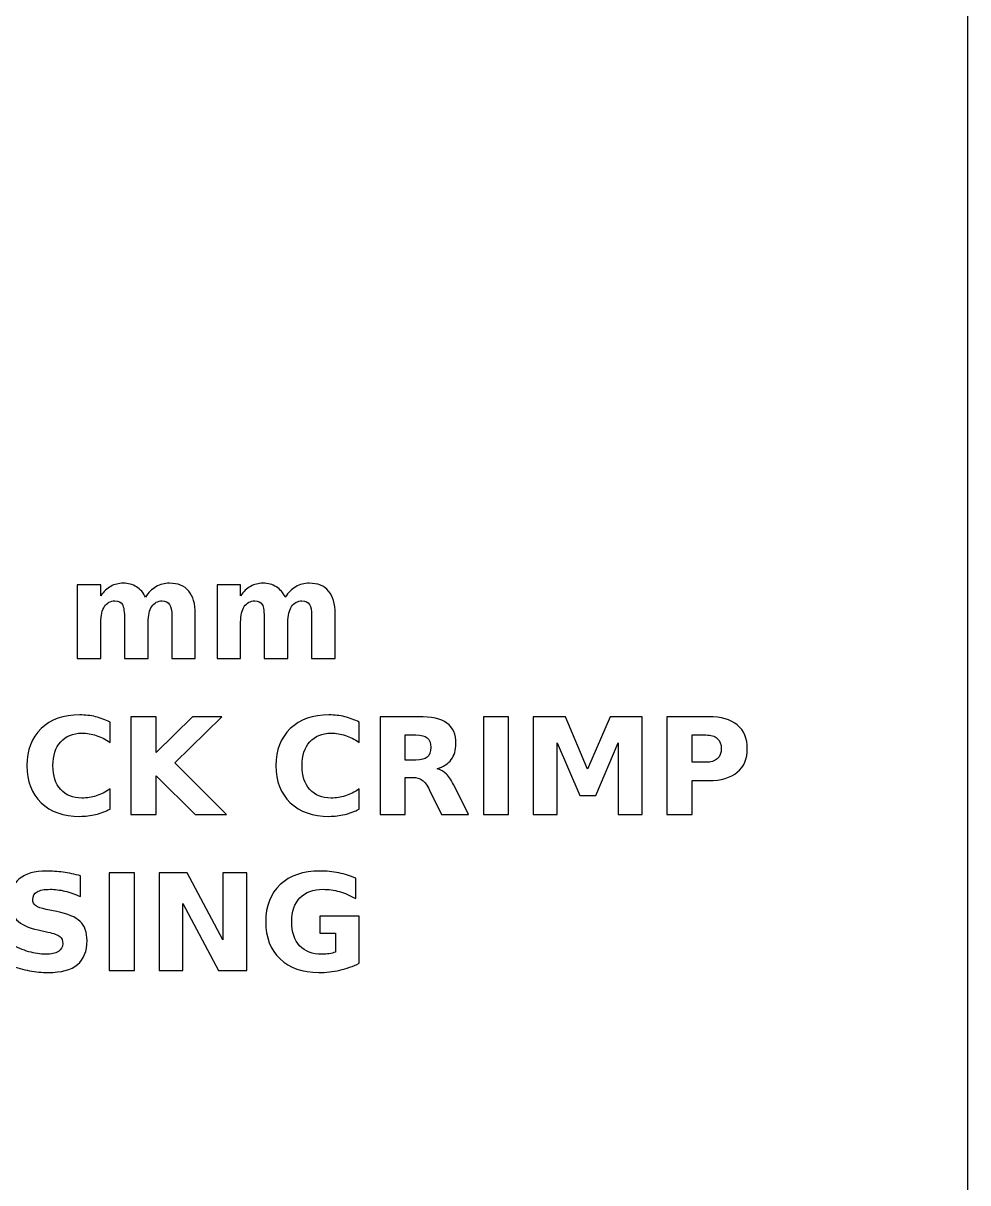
# Model space of a CAD drawing. Header units: centimetres. Extents: x -11.5 to -9.5, y -16.85 to -10.85.
# Drawn here: x -10.494 to -9.5, y -13.29 to -12.07 of the extents above; entities that cross this region are included whole.
import ezdxf

# ---------------------------------------------------------------- set-up
doc = ezdxf.new("R2010")
doc.units = ezdxf.units.CM
doc.header["$MEASUREMENT"] = 0
doc.layers.add('Layer 1', color=7, linetype='Continuous')

msp = doc.modelspace()

# ---------------------------------------------------------------- linework, layer by layer
at = {"layer": 'Layer 1', "color": 7}
msp.add_lwpolyline([(-11.5, -16.85), (-9.5, -16.85), (-9.5, -10.85), (-11.5, -10.85), (-11.5, -16.85)], close=True, dxfattribs=at)
at = {"layer": 'Layer 1', "color": 250}
for points, knots in [([(-10.36502, -12.67387), (-10.36189, -12.6691), (-10.3582, -12.66545), (-10.35389, -12.66296), (-10.35389, -12.66296), (-10.34959, -12.66044), (-10.34489, -12.6592), (-10.33974, -12.6592), (-10.33974, -12.6592), (-10.33087, -12.6592), (-10.32412, -12.66193), (-10.31949, -12.66741), (-10.31949, -12.66741), (-10.31485, -12.67286), (-10.31252, -12.68081), (-10.31252, -12.69123), (-10.31252, -12.69123), (-10.31252, -12.69123), (-10.31252, -12.73822), (-10.31252, -12.73822), (-10.31252, -12.73822), (-10.31252, -12.73822), (-10.33734, -12.73822), (-10.33734, -12.73822), (-10.33734, -12.73822), (-10.33734, -12.73822), (-10.33734, -12.69798), (-10.33734, -12.69798), (-10.33734, -12.69798), (-10.33729, -12.69739), (-10.33727, -12.69678), (-10.33724, -12.69612), (-10.33724, -12.69612), (-10.33722, -12.69549), (-10.3372, -12.69457), (-10.3372, -12.69337), (-10.3372, -12.69337), (-10.3372, -12.68791), (-10.33799, -12.68394), (-10.33962, -12.68149), (-10.33962, -12.68149), (-10.34122, -12.67902), (-10.3438, -12.6778), (-10.34738, -12.6778), (-10.34738, -12.6778), (-10.35208, -12.6778), (-10.35568, -12.67973), (-10.35824, -12.68359), (-10.35824, -12.68359), (-10.36078, -12.68744), (-10.3621, -12.69302), (-10.3622, -12.70033), (-10.3622, -12.70033), (-10.3622, -12.70033), (-10.3622, -12.73822), (-10.3622, -12.73822), (-10.3622, -12.73822), (-10.3622, -12.73822), (-10.38701, -12.73822), (-10.38701, -12.73822), (-10.38701, -12.73822), (-10.38701, -12.73822), (-10.38701, -12.69798), (-10.38701, -12.69798), (-10.38701, -12.69798), (-10.38701, -12.68944), (-10.38774, -12.68394), (-10.38922, -12.68149), (-10.38922, -12.68149), (-10.39068, -12.67902), (-10.39329, -12.6778), (-10.39705, -12.6778), (-10.39705, -12.6778), (-10.4018, -12.6778), (-10.40545, -12.67975), (-10.40801, -12.68363), (-10.40801, -12.68363), (-10.41057, -12.68751), (-10.41187, -12.69304), (-10.41187, -12.70026), (-10.41187, -12.70026), (-10.41187, -12.70026), (-10.41187, -12.73822), (-10.41187, -12.73822), (-10.41187, -12.73822), (-10.41187, -12.73822), (-10.43668, -12.73822), (-10.43668, -12.73822), (-10.43668, -12.73822), (-10.43668, -12.73822), (-10.43668, -12.66106), (-10.43668, -12.66106), (-10.43668, -12.66106), (-10.43668, -12.66106), (-10.41187, -12.66106), (-10.41187, -12.66106), (-10.41187, -12.66106), (-10.41187, -12.66106), (-10.41187, -12.67237), (-10.41187, -12.67237), (-10.41187, -12.67237), (-10.40883, -12.66799), (-10.40535, -12.66473), (-10.40142, -12.66251), (-10.40142, -12.66251), (-10.3975, -12.6603), (-10.39317, -12.6592), (-10.38844, -12.6592), (-10.38844, -12.6592), (-10.38313, -12.6592), (-10.3784, -12.66049), (-10.37433, -12.66306), (-10.37433, -12.66306), (-10.37024, -12.66564), (-10.36713, -12.66924), (-10.36502, -12.67387)], [0, 0, 0, 0, 0.0344828, 0.0344828, 0.0344828, 0.0344828, 0.0689655, 0.0689655, 0.0689655, 0.0689655, 0.1034483, 0.1034483, 0.1034483, 0.1034483, 0.137931, 0.137931, 0.137931, 0.137931, 0.1724138, 0.1724138, 0.1724138, 0.1724138, 0.2068966, 0.2068966, 0.2068966, 0.2068966, 0.2413793, 0.2413793, 0.2413793, 0.2413793, 0.2758621, 0.2758621, 0.2758621, 0.2758621, 0.3103448, 0.3103448, 0.3103448, 0.3103448, 0.3448276, 0.3448276, 0.3448276, 0.3448276, 0.3793103, 0.3793103, 0.3793103, 0.3793103, 0.4137931, 0.4137931, 0.4137931, 0.4137931, 0.4482759, 0.4482759, 0.4482759, 0.4482759, 0.4827586, 0.4827586, 0.4827586, 0.4827586, 0.5172414, 0.5172414, 0.5172414, 0.5172414, 0.5517241, 0.5517241, 0.5517241, 0.5517241, 0.5862069, 0.5862069, 0.5862069, 0.5862069, 0.6206897, 0.6206897, 0.6206897, 0.6206897, 0.6551724, 0.6551724, 0.6551724, 0.6551724, 0.6896552, 0.6896552, 0.6896552, 0.6896552, 0.7241379, 0.7241379, 0.7241379, 0.7241379, 0.7586207, 0.7586207, 0.7586207, 0.7586207, 0.7931034, 0.7931034, 0.7931034, 0.7931034, 0.8275862, 0.8275862, 0.8275862, 0.8275862, 0.862069, 0.862069, 0.862069, 0.862069, 0.8965517, 0.8965517, 0.8965517, 0.8965517, 0.9310345, 0.9310345, 0.9310345, 0.9310345, 0.9655172, 0.9655172, 0.9655172, 0.9655172, 1, 1, 1, 1]), ([(-10.21798, -12.67387), (-10.21485, -12.6691), (-10.21116, -12.66545), (-10.20685, -12.66296), (-10.20685, -12.66296), (-10.20255, -12.66044), (-10.19785, -12.6592), (-10.1927, -12.6592), (-10.1927, -12.6592), (-10.18383, -12.6592), (-10.17708, -12.66193), (-10.17245, -12.66741), (-10.17245, -12.66741), (-10.16781, -12.67286), (-10.16548, -12.68081), (-10.16548, -12.69123), (-10.16548, -12.69123), (-10.16548, -12.69123), (-10.16548, -12.73822), (-10.16548, -12.73822), (-10.16548, -12.73822), (-10.16548, -12.73822), (-10.1903, -12.73822), (-10.1903, -12.73822), (-10.1903, -12.73822), (-10.1903, -12.73822), (-10.1903, -12.69798), (-10.1903, -12.69798), (-10.1903, -12.69798), (-10.19025, -12.69739), (-10.19023, -12.69678), (-10.1902, -12.69612), (-10.1902, -12.69612), (-10.19018, -12.69549), (-10.19016, -12.69457), (-10.19016, -12.69337), (-10.19016, -12.69337), (-10.19016, -12.68791), (-10.19095, -12.68394), (-10.19258, -12.68149), (-10.19258, -12.68149), (-10.19418, -12.67902), (-10.19676, -12.6778), (-10.20034, -12.6778), (-10.20034, -12.6778), (-10.20504, -12.6778), (-10.20864, -12.67973), (-10.2112, -12.68359), (-10.2112, -12.68359), (-10.21374, -12.68744), (-10.21506, -12.69302), (-10.21516, -12.70033), (-10.21516, -12.70033), (-10.21516, -12.70033), (-10.21516, -12.73822), (-10.21516, -12.73822), (-10.21516, -12.73822), (-10.21516, -12.73822), (-10.23997, -12.73822), (-10.23997, -12.73822), (-10.23997, -12.73822), (-10.23997, -12.73822), (-10.23997, -12.69798), (-10.23997, -12.69798), (-10.23997, -12.69798), (-10.23997, -12.68944), (-10.2407, -12.68394), (-10.24218, -12.68149), (-10.24218, -12.68149), (-10.24364, -12.67902), (-10.24625, -12.6778), (-10.25001, -12.6778), (-10.25001, -12.6778), (-10.25476, -12.6778), (-10.25841, -12.67975), (-10.26097, -12.68363), (-10.26097, -12.68363), (-10.26353, -12.68751), (-10.26483, -12.69304), (-10.26483, -12.70026), (-10.26483, -12.70026), (-10.26483, -12.70026), (-10.26483, -12.73822), (-10.26483, -12.73822), (-10.26483, -12.73822), (-10.26483, -12.73822), (-10.28964, -12.73822), (-10.28964, -12.73822), (-10.28964, -12.73822), (-10.28964, -12.73822), (-10.28964, -12.66106), (-10.28964, -12.66106), (-10.28964, -12.66106), (-10.28964, -12.66106), (-10.26483, -12.66106), (-10.26483, -12.66106), (-10.26483, -12.66106), (-10.26483, -12.66106), (-10.26483, -12.67237), (-10.26483, -12.67237), (-10.26483, -12.67237), (-10.26179, -12.66799), (-10.25831, -12.66473), (-10.25438, -12.66251), (-10.25438, -12.66251), (-10.25046, -12.6603), (-10.24613, -12.6592), (-10.2414, -12.6592), (-10.2414, -12.6592), (-10.23609, -12.6592), (-10.23136, -12.66049), (-10.22729, -12.66306), (-10.22729, -12.66306), (-10.2232, -12.66564), (-10.22009, -12.66924), (-10.21798, -12.67387)], [0, 0, 0, 0, 0.0344828, 0.0344828, 0.0344828, 0.0344828, 0.0689655, 0.0689655, 0.0689655, 0.0689655, 0.1034483, 0.1034483, 0.1034483, 0.1034483, 0.137931, 0.137931, 0.137931, 0.137931, 0.1724138, 0.1724138, 0.1724138, 0.1724138, 0.2068966, 0.2068966, 0.2068966, 0.2068966, 0.2413793, 0.2413793, 0.2413793, 0.2413793, 0.2758621, 0.2758621, 0.2758621, 0.2758621, 0.3103448, 0.3103448, 0.3103448, 0.3103448, 0.3448276, 0.3448276, 0.3448276, 0.3448276, 0.3793103, 0.3793103, 0.3793103, 0.3793103, 0.4137931, 0.4137931, 0.4137931, 0.4137931, 0.4482759, 0.4482759, 0.4482759, 0.4482759, 0.4827586, 0.4827586, 0.4827586, 0.4827586, 0.5172414, 0.5172414, 0.5172414, 0.5172414, 0.5517241, 0.5517241, 0.5517241, 0.5517241, 0.5862069, 0.5862069, 0.5862069, 0.5862069, 0.6206897, 0.6206897, 0.6206897, 0.6206897, 0.6551724, 0.6551724, 0.6551724, 0.6551724, 0.6896552, 0.6896552, 0.6896552, 0.6896552, 0.7241379, 0.7241379, 0.7241379, 0.7241379, 0.7586207, 0.7586207, 0.7586207, 0.7586207, 0.7931034, 0.7931034, 0.7931034, 0.7931034, 0.8275862, 0.8275862, 0.8275862, 0.8275862, 0.862069, 0.862069, 0.862069, 0.862069, 0.8965517, 0.8965517, 0.8965517, 0.8965517, 0.9310345, 0.9310345, 0.9310345, 0.9310345, 0.9655172, 0.9655172, 0.9655172, 0.9655172, 1, 1, 1, 1]), ([(-10.40218, -12.89683), (-10.40704, -12.89934), (-10.41212, -12.90125), (-10.41742, -12.90254), (-10.41742, -12.90254), (-10.42268, -12.90383), (-10.42821, -12.90447), (-10.43395, -12.90447), (-10.43395, -12.90447), (-10.45107, -12.90447), (-10.46464, -12.89967), (-10.47466, -12.8901), (-10.47466, -12.8901), (-10.48468, -12.88053), (-10.48969, -12.86755), (-10.48969, -12.85113), (-10.48969, -12.85113), (-10.48969, -12.83469), (-10.48468, -12.82168), (-10.47466, -12.81211), (-10.47466, -12.81211), (-10.46464, -12.80254), (-10.45107, -12.79774), (-10.43395, -12.79774), (-10.43395, -12.79774), (-10.42821, -12.79774), (-10.42268, -12.79838), (-10.41742, -12.79967), (-10.41742, -12.79967), (-10.41212, -12.80096), (-10.40704, -12.80287), (-10.40218, -12.80539), (-10.40218, -12.80539), (-10.40218, -12.80539), (-10.40218, -12.82667), (-10.40218, -12.82667), (-10.40218, -12.82667), (-10.40709, -12.82331), (-10.41194, -12.82086), (-10.41671, -12.81931), (-10.41671, -12.81931), (-10.42148, -12.81773), (-10.42652, -12.81696), (-10.43181, -12.81696), (-10.43181, -12.81696), (-10.44126, -12.81696), (-10.44872, -12.81999), (-10.45413, -12.82606), (-10.45413, -12.82606), (-10.45956, -12.83213), (-10.46227, -12.84048), (-10.46227, -12.85113), (-10.46227, -12.85113), (-10.46227, -12.86176), (-10.45956, -12.87009), (-10.45413, -12.87615), (-10.45413, -12.87615), (-10.44872, -12.88222), (-10.44126, -12.88525), (-10.43181, -12.88525), (-10.43181, -12.88525), (-10.42652, -12.88525), (-10.42148, -12.88448), (-10.41671, -12.8829), (-10.41671, -12.8829), (-10.41194, -12.88135), (-10.40709, -12.8789), (-10.40218, -12.87554), (-10.40218, -12.87554), (-10.40218, -12.87554), (-10.40218, -12.89683), (-10.40218, -12.89683)], [0, 0, 0, 0, 0.0555556, 0.0555556, 0.0555556, 0.0555556, 0.1111111, 0.1111111, 0.1111111, 0.1111111, 0.1666667, 0.1666667, 0.1666667, 0.1666667, 0.2222222, 0.2222222, 0.2222222, 0.2222222, 0.2777778, 0.2777778, 0.2777778, 0.2777778, 0.3333333, 0.3333333, 0.3333333, 0.3333333, 0.3888889, 0.3888889, 0.3888889, 0.3888889, 0.4444444, 0.4444444, 0.4444444, 0.4444444, 0.5, 0.5, 0.5, 0.5, 0.5555556, 0.5555556, 0.5555556, 0.5555556, 0.6111111, 0.6111111, 0.6111111, 0.6111111, 0.6666667, 0.6666667, 0.6666667, 0.6666667, 0.7222222, 0.7222222, 0.7222222, 0.7222222, 0.7777778, 0.7777778, 0.7777778, 0.7777778, 0.8333333, 0.8333333, 0.8333333, 0.8333333, 0.8888889, 0.8888889, 0.8888889, 0.8888889, 0.9444444, 0.9444444, 0.9444444, 0.9444444, 1, 1, 1, 1]), ([(-10.14016, -12.89683), (-10.14502, -12.89934), (-10.1501, -12.90125), (-10.1554, -12.90254), (-10.1554, -12.90254), (-10.16066, -12.90383), (-10.16619, -12.90447), (-10.17193, -12.90447), (-10.17193, -12.90447), (-10.18905, -12.90447), (-10.20262, -12.89967), (-10.21264, -12.8901), (-10.21264, -12.8901), (-10.22266, -12.88053), (-10.22767, -12.86755), (-10.22767, -12.85113), (-10.22767, -12.85113), (-10.22767, -12.83469), (-10.22266, -12.82168), (-10.21264, -12.81211), (-10.21264, -12.81211), (-10.20262, -12.80254), (-10.18905, -12.79774), (-10.17193, -12.79774), (-10.17193, -12.79774), (-10.16619, -12.79774), (-10.16066, -12.79838), (-10.1554, -12.79967), (-10.1554, -12.79967), (-10.1501, -12.80096), (-10.14502, -12.80287), (-10.14016, -12.80539), (-10.14016, -12.80539), (-10.14016, -12.80539), (-10.14016, -12.82667), (-10.14016, -12.82667), (-10.14016, -12.82667), (-10.14507, -12.82331), (-10.14992, -12.82086), (-10.15469, -12.81931), (-10.15469, -12.81931), (-10.15946, -12.81773), (-10.1645, -12.81696), (-10.16979, -12.81696), (-10.16979, -12.81696), (-10.17924, -12.81696), (-10.1867, -12.81999), (-10.19211, -12.82606), (-10.19211, -12.82606), (-10.19754, -12.83213), (-10.20025, -12.84048), (-10.20025, -12.85113), (-10.20025, -12.85113), (-10.20025, -12.86176), (-10.19754, -12.87009), (-10.19211, -12.87615), (-10.19211, -12.87615), (-10.1867, -12.88222), (-10.17924, -12.88525), (-10.16979, -12.88525), (-10.16979, -12.88525), (-10.1645, -12.88525), (-10.15946, -12.88448), (-10.15469, -12.8829), (-10.15469, -12.8829), (-10.14992, -12.88135), (-10.14507, -12.8789), (-10.14016, -12.87554), (-10.14016, -12.87554), (-10.14016, -12.87554), (-10.14016, -12.89683), (-10.14016, -12.89683)], [0, 0, 0, 0, 0.0555556, 0.0555556, 0.0555556, 0.0555556, 0.1111111, 0.1111111, 0.1111111, 0.1111111, 0.1666667, 0.1666667, 0.1666667, 0.1666667, 0.2222222, 0.2222222, 0.2222222, 0.2222222, 0.2777778, 0.2777778, 0.2777778, 0.2777778, 0.3333333, 0.3333333, 0.3333333, 0.3333333, 0.3888889, 0.3888889, 0.3888889, 0.3888889, 0.4444444, 0.4444444, 0.4444444, 0.4444444, 0.5, 0.5, 0.5, 0.5, 0.5555556, 0.5555556, 0.5555556, 0.5555556, 0.6111111, 0.6111111, 0.6111111, 0.6111111, 0.6666667, 0.6666667, 0.6666667, 0.6666667, 0.7222222, 0.7222222, 0.7222222, 0.7222222, 0.7777778, 0.7777778, 0.7777778, 0.7777778, 0.8333333, 0.8333333, 0.8333333, 0.8333333, 0.8888889, 0.8888889, 0.8888889, 0.8888889, 0.9444444, 0.9444444, 0.9444444, 0.9444444, 1, 1, 1, 1]), ([(-10.38021, -12.7996), (-10.38021, -12.7996), (-10.35368, -12.7996), (-10.35368, -12.7996), (-10.35368, -12.7996), (-10.35368, -12.7996), (-10.35368, -12.83716), (-10.35368, -12.83716), (-10.35368, -12.83716), (-10.35368, -12.83716), (-10.31544, -12.7996), (-10.31544, -12.7996), (-10.31544, -12.7996), (-10.31544, -12.7996), (-10.28466, -12.7996), (-10.28466, -12.7996), (-10.28466, -12.7996), (-10.28466, -12.7996), (-10.33419, -12.84831), (-10.33419, -12.84831), (-10.33419, -12.84831), (-10.33419, -12.84831), (-10.27955, -12.90247), (-10.27955, -12.90247), (-10.27955, -12.90247), (-10.27955, -12.90247), (-10.31276, -12.90247), (-10.31276, -12.90247), (-10.31276, -12.90247), (-10.31276, -12.90247), (-10.35368, -12.86195), (-10.35368, -12.86195), (-10.35368, -12.86195), (-10.35368, -12.86195), (-10.35368, -12.90247), (-10.35368, -12.90247), (-10.35368, -12.90247), (-10.35368, -12.90247), (-10.38021, -12.90247), (-10.38021, -12.90247), (-10.38021, -12.90247), (-10.38021, -12.90247), (-10.38021, -12.7996), (-10.38021, -12.7996)], [0, 0, 0, 0, 0.0909091, 0.0909091, 0.0909091, 0.0909091, 0.1818182, 0.1818182, 0.1818182, 0.1818182, 0.2727273, 0.2727273, 0.2727273, 0.2727273, 0.3636364, 0.3636364, 0.3636364, 0.3636364, 0.4545455, 0.4545455, 0.4545455, 0.4545455, 0.5454545, 0.5454545, 0.5454545, 0.5454545, 0.6363636, 0.6363636, 0.6363636, 0.6363636, 0.7272727, 0.7272727, 0.7272727, 0.7272727, 0.8181818, 0.8181818, 0.8181818, 0.8181818, 0.9090909, 0.9090909, 0.9090909, 0.9090909, 1, 1, 1, 1]), ([(-10.09166, -12.86355), (-10.09166, -12.86355), (-10.09166, -12.90247), (-10.09166, -12.90247), (-10.09166, -12.90247), (-10.09166, -12.90247), (-10.11819, -12.90247), (-10.11819, -12.90247), (-10.11819, -12.90247), (-10.11819, -12.90247), (-10.11819, -12.7996), (-10.11819, -12.7996), (-10.11819, -12.7996), (-10.11819, -12.7996), (-10.07767, -12.7996), (-10.07767, -12.7996), (-10.07767, -12.7996), (-10.06412, -12.7996), (-10.05417, -12.80188), (-10.04787, -12.80642), (-10.04787, -12.80642), (-10.04155, -12.81096), (-10.03839, -12.81816), (-10.03839, -12.82799), (-10.03839, -12.82799), (-10.03839, -12.83478), (-10.04004, -12.84038), (-10.04331, -12.84473), (-10.04331, -12.84473), (-10.0466, -12.84911), (-10.05156, -12.85233), (-10.05817, -12.85438), (-10.05817, -12.85438), (-10.05455, -12.85522), (-10.05128, -12.85708), (-10.04841, -12.86), (-10.04841, -12.86), (-10.04554, -12.86291), (-10.04265, -12.86733), (-10.03971, -12.87326), (-10.03971, -12.87326), (-10.03971, -12.87326), (-10.02529, -12.90247), (-10.02529, -12.90247), (-10.02529, -12.90247), (-10.02529, -12.90247), (-10.05356, -12.90247), (-10.05356, -12.90247), (-10.05356, -12.90247), (-10.05356, -12.90247), (-10.0661, -12.87691), (-10.0661, -12.87691), (-10.0661, -12.87691), (-10.06861, -12.87178), (-10.07118, -12.86825), (-10.07379, -12.86637), (-10.07379, -12.86637), (-10.07638, -12.86449), (-10.07983, -12.86355), (-10.08416, -12.86355), (-10.08416, -12.86355), (-10.08416, -12.86355), (-10.09166, -12.86355), (-10.09166, -12.86355)], [0, 0, 0, 0, 0.0625, 0.0625, 0.0625, 0.0625, 0.125, 0.125, 0.125, 0.125, 0.1875, 0.1875, 0.1875, 0.1875, 0.25, 0.25, 0.25, 0.25, 0.3125, 0.3125, 0.3125, 0.3125, 0.375, 0.375, 0.375, 0.375, 0.4375, 0.4375, 0.4375, 0.4375, 0.5, 0.5, 0.5, 0.5, 0.5625, 0.5625, 0.5625, 0.5625, 0.625, 0.625, 0.625, 0.625, 0.6875, 0.6875, 0.6875, 0.6875, 0.75, 0.75, 0.75, 0.75, 0.8125, 0.8125, 0.8125, 0.8125, 0.875, 0.875, 0.875, 0.875, 0.9375, 0.9375, 0.9375, 0.9375, 1, 1, 1, 1]), ([(-10.00954, -12.7996), (-10.00954, -12.7996), (-9.98301, -12.7996), (-9.98301, -12.7996), (-9.98301, -12.7996), (-9.98301, -12.7996), (-9.98301, -12.90247), (-9.98301, -12.90247), (-9.98301, -12.90247), (-9.98301, -12.90247), (-10.00954, -12.90247), (-10.00954, -12.90247), (-10.00954, -12.90247), (-10.00954, -12.90247), (-10.00954, -12.7996), (-10.00954, -12.7996)], [0, 0, 0, 0, 0.25, 0.25, 0.25, 0.25, 0.5, 0.5, 0.5, 0.5, 0.75, 0.75, 0.75, 0.75, 1, 1, 1, 1]), ([(-9.95705, -12.7996), (-9.95705, -12.7996), (-9.9233, -12.7996), (-9.9233, -12.7996), (-9.9233, -12.7996), (-9.9233, -12.7996), (-9.89985, -12.85466), (-9.89985, -12.85466), (-9.89985, -12.85466), (-9.89985, -12.85466), (-9.87629, -12.7996), (-9.87629, -12.7996), (-9.87629, -12.7996), (-9.87629, -12.7996), (-9.84261, -12.7996), (-9.84261, -12.7996), (-9.84261, -12.7996), (-9.84261, -12.7996), (-9.84261, -12.90247), (-9.84261, -12.90247), (-9.84261, -12.90247), (-9.84261, -12.90247), (-9.86768, -12.90247), (-9.86768, -12.90247), (-9.86768, -12.90247), (-9.86768, -12.90247), (-9.86768, -12.82723), (-9.86768, -12.82723), (-9.86768, -12.82723), (-9.86768, -12.82723), (-9.89139, -12.88269), (-9.89139, -12.88269), (-9.89139, -12.88269), (-9.89139, -12.88269), (-9.9082, -12.88269), (-9.9082, -12.88269), (-9.9082, -12.88269), (-9.9082, -12.88269), (-9.93191, -12.82723), (-9.93191, -12.82723), (-9.93191, -12.82723), (-9.93191, -12.82723), (-9.93191, -12.90247), (-9.93191, -12.90247), (-9.93191, -12.90247), (-9.93191, -12.90247), (-9.95705, -12.90247), (-9.95705, -12.90247), (-9.95705, -12.90247), (-9.95705, -12.90247), (-9.95705, -12.7996), (-9.95705, -12.7996)], [0, 0, 0, 0, 0.0769231, 0.0769231, 0.0769231, 0.0769231, 0.1538462, 0.1538462, 0.1538462, 0.1538462, 0.2307692, 0.2307692, 0.2307692, 0.2307692, 0.3076923, 0.3076923, 0.3076923, 0.3076923, 0.3846154, 0.3846154, 0.3846154, 0.3846154, 0.4615385, 0.4615385, 0.4615385, 0.4615385, 0.5384615, 0.5384615, 0.5384615, 0.5384615, 0.6153846, 0.6153846, 0.6153846, 0.6153846, 0.6923077, 0.6923077, 0.6923077, 0.6923077, 0.7692308, 0.7692308, 0.7692308, 0.7692308, 0.8461538, 0.8461538, 0.8461538, 0.8461538, 0.9230769, 0.9230769, 0.9230769, 0.9230769, 1, 1, 1, 1]), ([(-9.81662, -12.7996), (-9.81662, -12.7996), (-9.7726, -12.7996), (-9.7726, -12.7996), (-9.7726, -12.7996), (-9.7595, -12.7996), (-9.74945, -12.80252), (-9.74244, -12.80833), (-9.74244, -12.80833), (-9.73544, -12.81414), (-9.73193, -12.82241), (-9.73193, -12.83316), (-9.73193, -12.83316), (-9.73193, -12.84393), (-9.73544, -12.85223), (-9.74244, -12.85804), (-9.74244, -12.85804), (-9.74945, -12.86385), (-9.7595, -12.86677), (-9.7726, -12.86677), (-9.7726, -12.86677), (-9.7726, -12.86677), (-9.79009, -12.86677), (-9.79009, -12.86677), (-9.79009, -12.86677), (-9.79009, -12.86677), (-9.79009, -12.90247), (-9.79009, -12.90247), (-9.79009, -12.90247), (-9.79009, -12.90247), (-9.81662, -12.90247), (-9.81662, -12.90247), (-9.81662, -12.90247), (-9.81662, -12.90247), (-9.81662, -12.7996), (-9.81662, -12.7996)], [0, 0, 0, 0, 0.1111111, 0.1111111, 0.1111111, 0.1111111, 0.2222222, 0.2222222, 0.2222222, 0.2222222, 0.3333333, 0.3333333, 0.3333333, 0.3333333, 0.4444444, 0.4444444, 0.4444444, 0.4444444, 0.5555556, 0.5555556, 0.5555556, 0.5555556, 0.6666667, 0.6666667, 0.6666667, 0.6666667, 0.7777778, 0.7777778, 0.7777778, 0.7777778, 0.8888889, 0.8888889, 0.8888889, 0.8888889, 1, 1, 1, 1]), ([(-10.08049, -12.84523), (-10.07494, -12.84523), (-10.07094, -12.84419), (-10.06854, -12.84212), (-10.06854, -12.84212), (-10.06612, -12.84005), (-10.06492, -12.83664), (-10.06492, -12.83191), (-10.06492, -12.83191), (-10.06492, -12.82723), (-10.06612, -12.82387), (-10.06854, -12.82185), (-10.06854, -12.82185), (-10.07094, -12.81983), (-10.07494, -12.81882), (-10.08049, -12.81882), (-10.08049, -12.81882), (-10.08049, -12.81882), (-10.09166, -12.81882), (-10.09166, -12.81882), (-10.09166, -12.81882), (-10.09166, -12.81882), (-10.09166, -12.84523), (-10.09166, -12.84523), (-10.09166, -12.84523), (-10.09166, -12.84523), (-10.08049, -12.84523), (-10.08049, -12.84523)], [0, 0, 0, 0, 0.1428571, 0.1428571, 0.1428571, 0.1428571, 0.2857143, 0.2857143, 0.2857143, 0.2857143, 0.4285714, 0.4285714, 0.4285714, 0.4285714, 0.5714286, 0.5714286, 0.5714286, 0.5714286, 0.7142857, 0.7142857, 0.7142857, 0.7142857, 0.8571429, 0.8571429, 0.8571429, 0.8571429, 1, 1, 1, 1]), ([(-9.79009, -12.81882), (-9.79009, -12.81882), (-9.79009, -12.84755), (-9.79009, -12.84755), (-9.79009, -12.84755), (-9.79009, -12.84755), (-9.77542, -12.84755), (-9.77542, -12.84755), (-9.77542, -12.84755), (-9.77027, -12.84755), (-9.76629, -12.84631), (-9.76349, -12.84379), (-9.76349, -12.84379), (-9.76069, -12.8413), (-9.75928, -12.83775), (-9.75928, -12.83316), (-9.75928, -12.83316), (-9.75928, -12.82855), (-9.76069, -12.82502), (-9.76349, -12.82253), (-9.76349, -12.82253), (-9.76629, -12.82006), (-9.77027, -12.81882), (-9.77542, -12.81882), (-9.77542, -12.81882), (-9.77542, -12.81882), (-9.79009, -12.81882), (-9.79009, -12.81882)], [0, 0, 0, 0, 0.1428571, 0.1428571, 0.1428571, 0.1428571, 0.2857143, 0.2857143, 0.2857143, 0.2857143, 0.4285714, 0.4285714, 0.4285714, 0.4285714, 0.5714286, 0.5714286, 0.5714286, 0.5714286, 0.7142857, 0.7142857, 0.7142857, 0.7142857, 0.8571429, 0.8571429, 0.8571429, 0.8571429, 1, 1, 1, 1]), ([(-10.43315, -12.9671), (-10.43315, -12.9671), (-10.43315, -12.98885), (-10.43315, -12.98885), (-10.43315, -12.98885), (-10.4388, -12.98633), (-10.44432, -12.98443), (-10.44968, -12.98314), (-10.44968, -12.98314), (-10.45507, -12.98184), (-10.46015, -12.98121), (-10.46492, -12.98121), (-10.46492, -12.98121), (-10.47125, -12.98121), (-10.47595, -12.98208), (-10.47899, -12.98382), (-10.47899, -12.98382), (-10.48202, -12.98558), (-10.48353, -12.98829), (-10.48353, -12.99196), (-10.48353, -12.99196), (-10.48353, -12.99471), (-10.48252, -12.99687), (-10.48047, -12.9984), (-10.48047, -12.9984), (-10.47842, -12.99993), (-10.47471, -13.00127), (-10.46932, -13.00237), (-10.46932, -13.00237), (-10.46932, -13.00237), (-10.45803, -13.00463), (-10.45803, -13.00463), (-10.45803, -13.00463), (-10.44658, -13.00694), (-10.43847, -13.01042), (-10.43365, -13.01512), (-10.43365, -13.01512), (-10.42882, -13.0198), (-10.4264, -13.02646), (-10.4264, -13.03509), (-10.4264, -13.03509), (-10.4264, -13.04645), (-10.42976, -13.05489), (-10.43649, -13.06042), (-10.43649, -13.06042), (-10.44322, -13.06594), (-10.45349, -13.06872), (-10.46732, -13.06872), (-10.46732, -13.06872), (-10.47386, -13.06872), (-10.4804, -13.06811), (-10.48696, -13.06686), (-10.48696, -13.06686), (-10.49352, -13.06561), (-10.50011, -13.06378), (-10.50667, -13.06136), (-10.50667, -13.06136), (-10.50667, -13.06136), (-10.50667, -13.03897), (-10.50667, -13.03897), (-10.50667, -13.03897), (-10.50011, -13.04245), (-10.49376, -13.04508), (-10.48762, -13.04685), (-10.48762, -13.04685), (-10.48148, -13.04861), (-10.47558, -13.0495), (-10.46989, -13.0495), (-10.46989, -13.0495), (-10.4641, -13.0495), (-10.45966, -13.04854), (-10.45658, -13.04661), (-10.45658, -13.04661), (-10.45349, -13.04468), (-10.45197, -13.04193), (-10.45197, -13.03833), (-10.45197, -13.03833), (-10.45197, -13.03513), (-10.453, -13.03264), (-10.45509, -13.0309), (-10.45509, -13.0309), (-10.45719, -13.02916), (-10.46135, -13.02759), (-10.46761, -13.02622), (-10.46761, -13.02622), (-10.46761, -13.02622), (-10.47788, -13.02394), (-10.47788, -13.02394), (-10.47788, -13.02394), (-10.48816, -13.02173), (-10.49569, -13.01823), (-10.50044, -13.0134), (-10.50044, -13.0134), (-10.50519, -13.00858), (-10.50756, -13.00207), (-10.50756, -12.99391), (-10.50756, -12.99391), (-10.50756, -12.98365), (-10.50425, -12.97577), (-10.49764, -12.97027), (-10.49764, -12.97027), (-10.49103, -12.96474), (-10.48153, -12.96199), (-10.46911, -12.96199), (-10.46911, -12.96199), (-10.46347, -12.96199), (-10.45766, -12.96242), (-10.45168, -12.96326), (-10.45168, -12.96326), (-10.44571, -12.96411), (-10.43953, -12.96538), (-10.43315, -12.9671)], [0, 0, 0, 0, 0.0357143, 0.0357143, 0.0357143, 0.0357143, 0.0714286, 0.0714286, 0.0714286, 0.0714286, 0.1071429, 0.1071429, 0.1071429, 0.1071429, 0.1428571, 0.1428571, 0.1428571, 0.1428571, 0.1785714, 0.1785714, 0.1785714, 0.1785714, 0.2142857, 0.2142857, 0.2142857, 0.2142857, 0.25, 0.25, 0.25, 0.25, 0.2857143, 0.2857143, 0.2857143, 0.2857143, 0.3214286, 0.3214286, 0.3214286, 0.3214286, 0.3571429, 0.3571429, 0.3571429, 0.3571429, 0.3928571, 0.3928571, 0.3928571, 0.3928571, 0.4285714, 0.4285714, 0.4285714, 0.4285714, 0.4642857, 0.4642857, 0.4642857, 0.4642857, 0.5, 0.5, 0.5, 0.5, 0.5357143, 0.5357143, 0.5357143, 0.5357143, 0.5714286, 0.5714286, 0.5714286, 0.5714286, 0.6071429, 0.6071429, 0.6071429, 0.6071429, 0.6428571, 0.6428571, 0.6428571, 0.6428571, 0.6785714, 0.6785714, 0.6785714, 0.6785714, 0.7142857, 0.7142857, 0.7142857, 0.7142857, 0.75, 0.75, 0.75, 0.75, 0.7857143, 0.7857143, 0.7857143, 0.7857143, 0.8214286, 0.8214286, 0.8214286, 0.8214286, 0.8571429, 0.8571429, 0.8571429, 0.8571429, 0.8928571, 0.8928571, 0.8928571, 0.8928571, 0.9285714, 0.9285714, 0.9285714, 0.9285714, 0.9642857, 0.9642857, 0.9642857, 0.9642857, 1, 1, 1, 1]), ([(-10.40312, -12.96385), (-10.40312, -12.96385), (-10.37659, -12.96385), (-10.37659, -12.96385), (-10.37659, -12.96385), (-10.37659, -12.96385), (-10.37659, -13.06672), (-10.37659, -13.06672), (-10.37659, -13.06672), (-10.37659, -13.06672), (-10.40312, -13.06672), (-10.40312, -13.06672), (-10.40312, -13.06672), (-10.40312, -13.06672), (-10.40312, -12.96385), (-10.40312, -12.96385)], [0, 0, 0, 0, 0.25, 0.25, 0.25, 0.25, 0.5, 0.5, 0.5, 0.5, 0.75, 0.75, 0.75, 0.75, 1, 1, 1, 1]), ([(-10.35063, -12.96385), (-10.35063, -12.96385), (-10.321, -12.96385), (-10.321, -12.96385), (-10.321, -12.96385), (-10.321, -12.96385), (-10.28358, -13.03441), (-10.28358, -13.03441), (-10.28358, -13.03441), (-10.28358, -13.03441), (-10.28358, -12.96385), (-10.28358, -12.96385), (-10.28358, -12.96385), (-10.28358, -12.96385), (-10.25844, -12.96385), (-10.25844, -12.96385), (-10.25844, -12.96385), (-10.25844, -12.96385), (-10.25844, -13.06672), (-10.25844, -13.06672), (-10.25844, -13.06672), (-10.25844, -13.06672), (-10.28807, -13.06672), (-10.28807, -13.06672), (-10.28807, -13.06672), (-10.28807, -13.06672), (-10.32549, -12.99616), (-10.32549, -12.99616), (-10.32549, -12.99616), (-10.32549, -12.99616), (-10.32549, -13.06672), (-10.32549, -13.06672), (-10.32549, -13.06672), (-10.32549, -13.06672), (-10.35063, -13.06672), (-10.35063, -13.06672), (-10.35063, -13.06672), (-10.35063, -13.06672), (-10.35063, -12.96385), (-10.35063, -12.96385)], [0, 0, 0, 0, 0.1, 0.1, 0.1, 0.1, 0.2, 0.2, 0.2, 0.2, 0.3, 0.3, 0.3, 0.3, 0.4, 0.4, 0.4, 0.4, 0.5, 0.5, 0.5, 0.5, 0.6, 0.6, 0.6, 0.6, 0.7, 0.7, 0.7, 0.7, 0.8, 0.8, 0.8, 0.8, 0.9, 0.9, 0.9, 0.9, 1, 1, 1, 1]), ([(-10.14007, -13.05908), (-10.14668, -13.0623), (-10.15354, -13.0647), (-10.16067, -13.06632), (-10.16067, -13.06632), (-10.1678, -13.06792), (-10.17513, -13.06872), (-10.18273, -13.06872), (-10.18273, -13.06872), (-10.19985, -13.06872), (-10.21342, -13.06392), (-10.22344, -13.05435), (-10.22344, -13.05435), (-10.23346, -13.04478), (-10.23847, -13.0318), (-10.23847, -13.01538), (-10.23847, -13.01538), (-10.23847, -12.9988), (-10.23336, -12.98577), (-10.22318, -12.97624), (-10.22318, -12.97624), (-10.21297, -12.96674), (-10.199, -12.96199), (-10.18127, -12.96199), (-10.18127, -12.96199), (-10.17443, -12.96199), (-10.16787, -12.96263), (-10.16159, -12.96392), (-10.16159, -12.96392), (-10.15533, -12.96521), (-10.1494, -12.96712), (-10.14385, -12.96964), (-10.14385, -12.96964), (-10.14385, -12.96964), (-10.14385, -12.99092), (-10.14385, -12.99092), (-10.14385, -12.99092), (-10.14959, -12.98765), (-10.15531, -12.98523), (-10.16098, -12.98363), (-10.16098, -12.98363), (-10.16664, -12.98201), (-10.17233, -12.98121), (-10.17803, -12.98121), (-10.17803, -12.98121), (-10.18861, -12.98121), (-10.19675, -12.98417), (-10.20246, -12.99007), (-10.20246, -12.99007), (-10.20818, -12.99598), (-10.21105, -13.00442), (-10.21105, -13.01538), (-10.21105, -13.01538), (-10.21105, -13.02627), (-10.20829, -13.03469), (-10.20277, -13.04061), (-10.20277, -13.04061), (-10.19726, -13.04654), (-10.18943, -13.0495), (-10.17927, -13.0495), (-10.17927, -13.0495), (-10.17652, -13.0495), (-10.17396, -13.04934), (-10.17158, -13.04899), (-10.17158, -13.04899), (-10.16921, -13.04863), (-10.16709, -13.04809), (-10.16521, -13.04736), (-10.16521, -13.04736), (-10.16521, -13.04736), (-10.16521, -13.02737), (-10.16521, -13.02737), (-10.16521, -13.02737), (-10.16521, -13.02737), (-10.18139, -13.02737), (-10.18139, -13.02737), (-10.18139, -13.02737), (-10.18139, -13.02737), (-10.18139, -13.00959), (-10.18139, -13.00959), (-10.18139, -13.00959), (-10.18139, -13.00959), (-10.14007, -13.00959), (-10.14007, -13.00959), (-10.14007, -13.00959), (-10.14007, -13.00959), (-10.14007, -13.05908), (-10.14007, -13.05908)], [0, 0, 0, 0, 0.0454545, 0.0454545, 0.0454545, 0.0454545, 0.0909091, 0.0909091, 0.0909091, 0.0909091, 0.1363636, 0.1363636, 0.1363636, 0.1363636, 0.1818182, 0.1818182, 0.1818182, 0.1818182, 0.2272727, 0.2272727, 0.2272727, 0.2272727, 0.2727273, 0.2727273, 0.2727273, 0.2727273, 0.3181818, 0.3181818, 0.3181818, 0.3181818, 0.3636364, 0.3636364, 0.3636364, 0.3636364, 0.4090909, 0.4090909, 0.4090909, 0.4090909, 0.4545455, 0.4545455, 0.4545455, 0.4545455, 0.5, 0.5, 0.5, 0.5, 0.5454545, 0.5454545, 0.5454545, 0.5454545, 0.5909091, 0.5909091, 0.5909091, 0.5909091, 0.6363636, 0.6363636, 0.6363636, 0.6363636, 0.6818182, 0.6818182, 0.6818182, 0.6818182, 0.7272727, 0.7272727, 0.7272727, 0.7272727, 0.7727273, 0.7727273, 0.7727273, 0.7727273, 0.8181818, 0.8181818, 0.8181818, 0.8181818, 0.8636364, 0.8636364, 0.8636364, 0.8636364, 0.9090909, 0.9090909, 0.9090909, 0.9090909, 0.9545455, 0.9545455, 0.9545455, 0.9545455, 1, 1, 1, 1])]:
    msp.add_open_spline(points, degree=3, knots=knots, dxfattribs=at)

doc.saveas('drawing.dxf')
